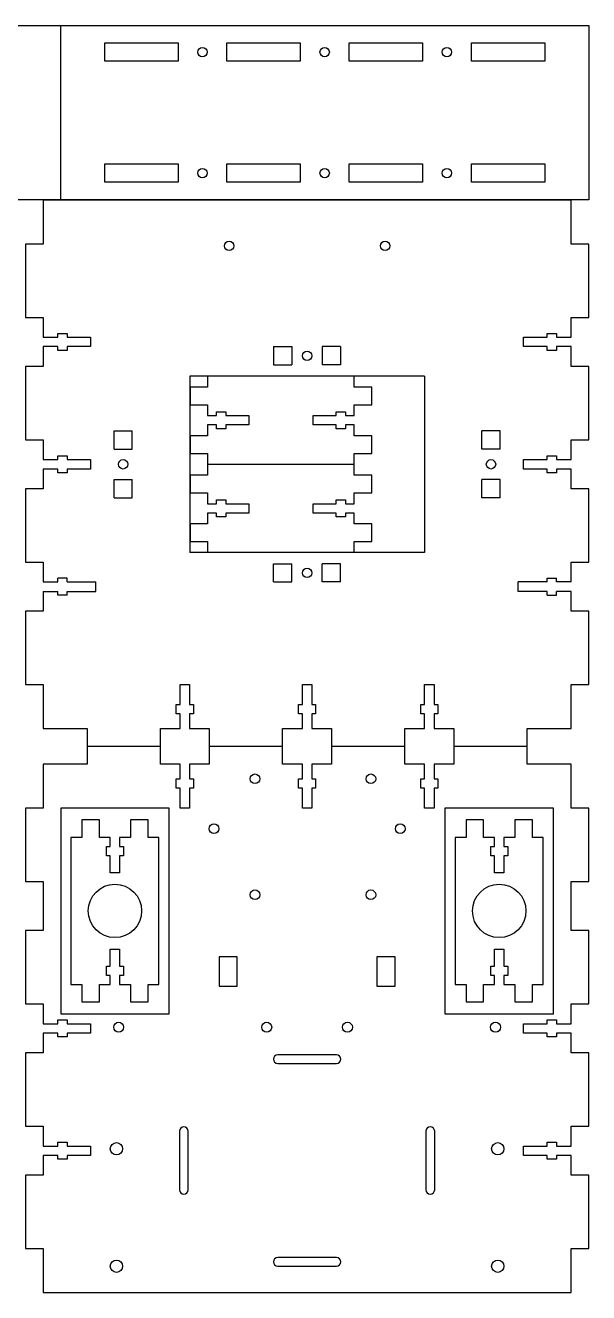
# Model space of a CAD drawing. Header units: millimetres. Extents: x -472 to 96, y -105 to 342.
# Drawn here: x -96 to 96, y -90 to 341.6 of the extents above; entities that cross this region are included whole.
import ezdxf

# ---------------------------------------------------------------- set-up
doc = ezdxf.new("R2010")
doc.units = ezdxf.units.MM

msp = doc.modelspace()

# ---------------------------------------------------------------- linework, layer by layer
at = {"color": 7, "linetype": 'Continuous', "lineweight": 25}
for p, q in [((-264.1, 341.6), (-84.1, 341.6)), ((-84.1, 341.6), (-84.1, 282.2)), ((-84, 341.6), (96, 341.6)), ((-84, 282.2), (-84, 341.6)), ((96, 341.6), (96, 282.2)), ((-69, 335.6), (-44, 335.6)), ((-69, 329.4), (-69, 335.6)), ((-44, 335.6), (-44, 329.4)), ((-27.33, 335.6), (-2.33, 335.6)), ((-27.33, 329.4), (-27.33, 335.6)), ((-2.33, 335.6), (-2.33, 329.4)), ((14.33, 335.6), (39.33, 335.6)), ((14.33, 329.4), (14.33, 335.6)), ((39.33, 335.6), (39.33, 329.4)), ((56, 335.6), (81, 335.6)), ((56, 329.4), (56, 335.6)), ((81, 335.6), (81, 329.4)), ((-44, 329.4), (-69, 329.4)), ((-2.33, 329.4), (-27.33, 329.4)), ((39.33, 329.4), (14.33, 329.4)), ((81, 329.4), (56, 329.4)), ((-69, 294.4), (-44, 294.4)), ((-69, 288.2), (-69, 294.4)), ((-44, 294.4), (-44, 288.2)), ((-27.33, 294.4), (-2.33, 294.4)), ((-27.33, 288.2), (-27.33, 294.4)), ((-2.33, 294.4), (-2.33, 288.2)), ((14.33, 294.4), (39.33, 294.4)), ((14.33, 288.2), (14.33, 294.4)), ((39.33, 294.4), (39.33, 288.2)), ((56, 288.2), (56, 294.4)), ((56, 294.4), (81, 294.4)), ((81, 294.4), (81, 288.2)), ((-44, 288.2), (-69, 288.2)), ((-2.33, 288.2), (-27.33, 288.2)), ((39.33, 288.2), (14.33, 288.2)), ((81, 288.2), (56, 288.2)), ((-84.1, 282.2), (-264.1, 282.2)), ((-90, 282.1), (-90, 267.1)), ((90, 282.1), (-90, 282.1)), ((96, 282.2), (-84, 282.2)), ((90, 267.1), (90, 282.1)), ((-96, 267.1), (-96, 242.1)), ((-90, 267.1), (-96, 267.1)), ((96, 267.1), (90, 267.1)), ((96, 242.1), (96, 267.1)), ((-96, 242.1), (-90, 242.1)), ((-90, 242.1), (-90, 235.37)), ((90, 242.1), (96, 242.1)), ((90, 235.37), (90, 242.1)), ((-90, 235.37), (-85, 235.37)), ((-85, 236.67), (-81.8, 236.67)), ((-85, 235.37), (-85, 236.67)), ((-81.8, 236.67), (-81.8, 235.37)), ((-81.8, 235.37), (-73.8, 235.37)), ((-73.8, 235.37), (-73.8, 232.17)), ((73.8, 235.37), (81.8, 235.37)), ((73.8, 232.17), (73.8, 235.37)), ((81.8, 236.67), (85, 236.67)), ((81.8, 235.37), (81.8, 236.67)), ((85, 236.67), (85, 235.37)), ((85, 235.37), (90, 235.37)), ((-90, 232.17), (-90, 225.43)), ((-85, 232.17), (-90, 232.17)), ((-85, 230.87), (-85, 232.17)), ((-81.8, 230.87), (-85, 230.87)), ((-81.8, 232.17), (-81.8, 230.87)), ((-73.8, 232.17), (-81.8, 232.17)), ((-11.4, 232.17), (-11.4, 225.97)), ((-11.4, 232.17), (-5.2, 232.17)), ((-5.2, 232.17), (-5.2, 225.97)), ((11.4, 232.17), (5.2, 232.17)), ((5.2, 232.17), (5.2, 225.97)), ((11.4, 232.17), (11.4, 225.97)), ((81.8, 232.17), (73.8, 232.17)), ((81.8, 230.87), (81.8, 232.17)), ((85, 230.87), (81.8, 230.87)), ((85, 232.17), (85, 230.87)), ((90, 232.17), (85, 232.17)), ((90, 225.43), (90, 232.17)), ((-96, 225.43), (-96, 200.43)), ((-90, 225.43), (-96, 225.43)), ((-11.4, 225.97), (-5.2, 225.97)), ((11.4, 225.97), (5.2, 225.97)), ((96, 225.43), (90, 225.43)), ((96, 200.43), (96, 225.43)), ((-40, 222.1), (-40, 162.1)), ((40, 222.1), (-40, 222.1)), ((-33.9, 222.1), (-33.9, 218.4)), ((16.1, 218.4), (16.1, 222.1)), ((40, 222.1), (40, 162.1)), ((-39.9, 218.4), (-39.9, 212.4)), ((-33.9, 218.4), (-39.9, 218.4)), ((22.1, 218.4), (16.1, 218.4)), ((22.1, 212.4), (22.1, 218.4)), ((-39.9, 212.4), (-33.9, 212.4)), ((-33.9, 212.4), (-33.9, 208.7)), ((16.1, 212.4), (22.1, 212.4)), ((16.1, 208.7), (16.1, 212.4)), ((-33.9, 208.7), (-30.9, 208.7)), ((-30.9, 210), (-27.7, 210)), ((-30.9, 208.7), (-30.9, 210)), ((-27.7, 210), (-27.7, 208.7)), ((-27.7, 208.7), (-19.9, 208.7)), ((-19.9, 208.7), (-19.9, 205.5)), ((2.1, 208.7), (9.9, 208.7)), ((2.1, 205.5), (2.1, 208.7)), ((9.9, 210), (13.1, 210)), ((9.9, 208.7), (9.9, 210)), ((13.1, 210), (13.1, 208.7)), ((13.1, 208.7), (16.1, 208.7)), ((-65.8, 203.5), (-59.6, 203.5)), ((-65.8, 197.3), (-65.8, 203.5)), ((-59.6, 197.3), (-59.6, 203.5)), ((-33.9, 205.5), (-33.9, 201.8)), ((-30.9, 205.5), (-33.9, 205.5)), ((-30.9, 204.2), (-30.9, 205.5)), ((-27.7, 204.2), (-30.9, 204.2)), ((-27.7, 205.5), (-27.7, 204.2)), ((-19.9, 205.5), (-27.7, 205.5)), ((9.9, 205.5), (2.1, 205.5)), ((9.9, 204.2), (9.9, 205.5)), ((13.1, 204.2), (9.9, 204.2)), ((13.1, 205.5), (13.1, 204.2)), ((16.1, 205.5), (13.1, 205.5)), ((16.1, 201.8), (16.1, 205.5)), ((59.6, 197.3), (59.6, 203.5)), ((65.8, 203.5), (59.6, 203.5)), ((65.8, 197.3), (65.8, 203.5)), ((-96, 200.43), (-90, 200.43)), ((-90, 200.43), (-90, 193.7)), ((-39.9, 201.8), (-39.9, 195.8)), ((-33.9, 201.8), (-39.9, 201.8)), ((22.1, 201.8), (16.1, 201.8)), ((22.1, 195.8), (22.1, 201.8)), ((90, 200.43), (96, 200.43)), ((90, 193.7), (90, 200.43)), ((-85, 195), (-81.8, 195)), ((-85, 193.7), (-85, 195)), ((-81.8, 195), (-81.8, 193.7)), ((-65.8, 197.3), (-59.6, 197.3)), ((-39.9, 195.8), (-33.9, 195.8)), ((-33.9, 195.8), (-33.9, 188.4)), ((16.1, 188.4), (16.1, 195.8)), ((16.1, 195.8), (22.1, 195.8)), ((65.8, 197.3), (59.6, 197.3)), ((81.8, 195), (85, 195)), ((81.8, 193.7), (81.8, 195)), ((85, 195), (85, 193.7)), ((-90, 193.7), (-85, 193.7)), ((-90, 190.5), (-90, 183.77)), ((-85, 190.5), (-90, 190.5)), ((-85, 189.2), (-85, 190.5)), ((-81.8, 193.7), (-73.8, 193.7)), ((-81.8, 190.5), (-81.8, 189.2)), ((-73.8, 190.5), (-81.8, 190.5)), ((-73.8, 193.7), (-73.8, 190.5)), ((-33.9, 192.1), (16.1, 192.1)), ((73.8, 193.7), (81.8, 193.7)), ((73.8, 190.5), (73.8, 193.7)), ((81.8, 190.5), (73.8, 190.5)), ((81.8, 189.2), (81.8, 190.5)), ((85, 193.7), (90, 193.7)), ((85, 190.5), (85, 189.2)), ((90, 190.5), (85, 190.5)), ((90, 183.77), (90, 190.5)), ((-81.8, 189.2), (-85, 189.2)), ((-65.8, 186.9), (-59.6, 186.9)), ((-65.8, 180.7), (-65.8, 186.9)), ((-59.6, 180.7), (-59.6, 186.9)), ((-39.9, 188.4), (-39.9, 182.4)), ((-33.9, 188.4), (-39.9, 188.4)), ((22.1, 188.4), (16.1, 188.4)), ((22.1, 182.4), (22.1, 188.4)), ((59.6, 180.7), (59.6, 186.9)), ((65.8, 186.9), (59.6, 186.9)), ((65.8, 180.7), (65.8, 186.9)), ((85, 189.2), (81.8, 189.2)), ((-96, 183.77), (-96, 158.77)), ((-90, 183.77), (-96, 183.77)), ((-39.9, 182.4), (-33.9, 182.4)), ((-33.9, 182.4), (-33.9, 178.7)), ((16.1, 182.4), (22.1, 182.4)), ((16.1, 178.7), (16.1, 182.4)), ((96, 183.77), (90, 183.77)), ((96, 158.77), (96, 183.77)), ((-65.8, 180.7), (-59.6, 180.7)), ((-33.9, 178.7), (-30.9, 178.7)), ((-30.9, 180), (-27.7, 180)), ((-30.9, 178.7), (-30.9, 180)), ((-27.7, 180), (-27.7, 178.7)), ((-27.7, 178.7), (-19.9, 178.7)), ((-19.9, 178.7), (-19.9, 175.5)), ((2.1, 178.7), (9.9, 178.7)), ((2.1, 175.5), (2.1, 178.7)), ((9.9, 180), (13.1, 180)), ((9.9, 178.7), (9.9, 180)), ((13.1, 180), (13.1, 178.7)), ((13.1, 178.7), (16.1, 178.7)), ((65.8, 180.7), (59.6, 180.7)), ((-33.9, 175.5), (-33.9, 171.8)), ((-30.9, 175.5), (-33.9, 175.5)), ((-30.9, 174.2), (-30.9, 175.5)), ((-27.7, 174.2), (-30.9, 174.2)), ((-27.7, 175.5), (-27.7, 174.2)), ((-19.9, 175.5), (-27.7, 175.5)), ((9.9, 175.5), (2.1, 175.5)), ((9.9, 174.2), (9.9, 175.5)), ((13.1, 174.2), (9.9, 174.2)), ((13.1, 175.5), (13.1, 174.2)), ((16.1, 175.5), (13.1, 175.5)), ((16.1, 171.8), (16.1, 175.5)), ((-39.9, 171.8), (-39.9, 165.8)), ((-33.9, 171.8), (-39.9, 171.8)), ((22.1, 171.8), (16.1, 171.8)), ((22.1, 165.8), (22.1, 171.8)), ((-39.9, 165.8), (-33.9, 165.8)), ((-33.9, 165.8), (-33.9, 162.1)), ((16.1, 162.1), (16.1, 165.8)), ((16.1, 165.8), (22.1, 165.8)), ((40, 162.1), (-40, 162.1)), ((-96, 158.77), (-90, 158.77)), ((-90, 158.77), (-90, 152.03)), ((-11.4, 158.23), (-5.2, 158.23)), ((-11.4, 152.03), (-11.4, 158.23)), ((-5.2, 152.03), (-5.2, 158.23)), ((11.4, 158.23), (5.2, 158.23)), ((5.2, 152.03), (5.2, 158.23)), ((11.4, 152.03), (11.4, 158.23)), ((90, 158.77), (96, 158.77)), ((90, 152.03), (90, 158.77)), ((-90, 152.03), (-85, 152.03)), ((-81.8, 153.33), (-85, 153.33)), ((-85, 152.03), (-85, 153.33)), ((-81.8, 152.03), (-81.8, 153.33)), ((-81.8, 152.03), (-72, 152.03)), ((-72, 148.83), (-72, 152.03)), ((-11.4, 152.03), (-5.2, 152.03)), ((11.4, 152.03), (5.2, 152.03)), ((81.8, 152.03), (72, 152.03)), ((72, 148.83), (72, 152.03)), ((81.8, 153.33), (85, 153.33)), ((81.8, 152.03), (81.8, 153.33)), ((85, 152.03), (85, 153.33)), ((90, 152.03), (85, 152.03)), ((-90, 148.83), (-90, 142.1)), ((-90, 148.83), (-85, 148.83)), ((-85, 147.53), (-85, 148.83)), ((-81.8, 147.53), (-85, 147.53)), ((-81.8, 147.53), (-81.8, 148.83)), ((-81.8, 148.83), (-72, 148.83)), ((81.8, 148.83), (72, 148.83)), ((81.8, 147.53), (81.8, 148.83)), ((81.8, 147.53), (85, 147.53)), ((85, 147.53), (85, 148.83)), ((90, 148.83), (85, 148.83)), ((90, 142.1), (90, 148.83)), ((-90, 142.1), (-96, 142.1)), ((-96, 142.1), (-96, 117.1)), ((96, 142.1), (90, 142.1)), ((96, 117.1), (96, 142.1)), ((-96, 117.1), (-90, 117.1)), ((-90, 117.1), (-90, 102.1)), ((-43.27, 117.1), (-40.07, 117.1)), ((-43.27, 110.3), (-43.27, 117.1)), ((-40.07, 117.1), (-40.07, 110.3)), ((-1.6, 117.1), (1.6, 117.1)), ((-1.6, 110.3), (-1.6, 117.1)), ((1.6, 117.1), (1.6, 110.3)), ((40.07, 117.1), (43.27, 117.1)), ((40.07, 110.3), (40.07, 117.1)), ((43.27, 117.1), (43.27, 110.3)), ((90, 117.1), (96, 117.1)), ((90, 102.1), (90, 117.1)), ((-44.57, 110.3), (-43.27, 110.3)), ((-44.57, 107.1), (-44.57, 110.3)), ((-40.07, 110.3), (-38.77, 110.3)), ((-38.77, 110.3), (-38.77, 107.1)), ((-2.9, 110.3), (-1.6, 110.3)), ((-2.9, 107.1), (-2.9, 110.3)), ((1.6, 110.3), (2.9, 110.3)), ((2.9, 110.3), (2.9, 107.1)), ((38.77, 110.3), (40.07, 110.3)), ((38.77, 107.1), (38.77, 110.3)), ((43.27, 110.3), (44.57, 110.3)), ((44.57, 110.3), (44.57, 107.1)), ((-43.27, 107.1), (-44.57, 107.1)), ((-43.27, 102.1), (-43.27, 107.1)), ((-40.07, 107.1), (-40.07, 102.1)), ((-38.77, 107.1), (-40.07, 107.1)), ((-1.6, 107.1), (-2.9, 107.1)), ((-1.6, 102.1), (-1.6, 107.1)), ((1.6, 107.1), (1.6, 102.1)), ((2.9, 107.1), (1.6, 107.1)), ((40.07, 107.1), (38.77, 107.1)), ((40.07, 102.1), (40.07, 107.1)), ((43.27, 107.1), (43.27, 102.1)), ((44.57, 107.1), (43.27, 107.1)), ((-90, 102.1), (-75, 102.1)), ((-75, 102.1), (-75, 96.1)), ((-50, 102.1), (-43.27, 102.1)), ((-50, 96.1), (-50, 102.1)), ((-40.07, 102.1), (-33.33, 102.1)), ((-33.33, 102.1), (-33.33, 96.1)), ((-8.33, 102.1), (-1.6, 102.1)), ((-8.33, 96.1), (-8.33, 102.1)), ((1.6, 102.1), (8.33, 102.1)), ((8.33, 102.1), (8.33, 96.1)), ((33.33, 102.1), (40.07, 102.1)), ((33.33, 96.1), (33.33, 102.1)), ((43.27, 102.1), (50, 102.1)), ((50, 102.1), (50, 96.1)), ((75, 102.1), (90, 102.1)), ((75, 96.1), (75, 102.1)), ((-75, 96.1), (-50, 96.1)), ((-75, 96), (-75, 90)), ((-50, 96), (-75, 96)), ((-50, 90), (-50, 96)), ((-33.33, 96.1), (-8.33, 96.1)), ((-33.33, 96), (-33.33, 90)), ((-8.33, 96), (-33.33, 96)), ((-8.33, 90), (-8.33, 96)), ((8.33, 96.1), (33.33, 96.1)), ((8.33, 96), (8.33, 90)), ((33.33, 96), (8.33, 96)), ((33.33, 90), (33.33, 96)), ((50, 96.1), (75, 96.1)), ((50, 96), (50, 90)), ((75, 96), (50, 96)), ((75, 90), (75, 96)), ((-90, 90), (-90, 75)), ((-75, 90), (-90, 90)), ((-43.27, 90), (-50, 90)), ((-43.27, 85), (-43.27, 90)), ((-40.07, 90), (-40.07, 85)), ((-33.33, 90), (-40.07, 90)), ((-1.6, 90), (-8.33, 90)), ((-1.6, 85), (-1.6, 90)), ((1.6, 90), (1.6, 85)), ((8.33, 90), (1.6, 90)), ((40.07, 90), (33.33, 90)), ((40.07, 85), (40.07, 90)), ((43.27, 90), (43.27, 85)), ((50, 90), (43.27, 90)), ((90, 90), (75, 90)), ((90, 75), (90, 90)), ((-44.57, 85), (-43.27, 85)), ((-44.57, 81.8), (-44.57, 85)), ((-40.07, 85), (-38.77, 85)), ((-38.77, 85), (-38.77, 81.8)), ((-2.9, 85), (-1.6, 85)), ((-2.9, 81.8), (-2.9, 85)), ((1.6, 85), (2.9, 85)), ((2.9, 85), (2.9, 81.8)), ((38.77, 85), (40.07, 85)), ((38.77, 81.8), (38.77, 85)), ((43.27, 85), (44.57, 85)), ((44.57, 85), (44.57, 81.8)), ((-43.27, 81.8), (-44.57, 81.8)), ((-43.27, 75), (-43.27, 81.8)), ((-40.07, 81.8), (-40.07, 75)), ((-38.77, 81.8), (-40.07, 81.8)), ((-1.6, 81.8), (-2.9, 81.8)), ((-1.6, 75), (-1.6, 81.8)), ((1.6, 81.8), (1.6, 75)), ((2.9, 81.8), (1.6, 81.8)), ((40.07, 81.8), (38.77, 81.8)), ((40.07, 75), (40.07, 81.8)), ((43.27, 81.8), (43.27, 75)), ((44.57, 81.8), (43.27, 81.8)), ((-96, 75), (-96, 50)), ((-90, 75), (-96, 75)), ((-84, 75), (-84, 5)), ((-47, 75), (-84, 75)), ((-47, 5), (-47, 75)), ((-40.07, 75), (-43.27, 75)), ((1.6, 75), (-1.6, 75)), ((43.27, 75), (40.07, 75)), ((84, 75), (47, 75)), ((47, 75), (47, 5)), ((84, 5), (84, 75)), ((96, 75), (90, 75)), ((96, 50), (96, 75)), ((-70.8, 71), (-76.8, 71)), ((-76.8, 71), (-76.8, 65)), ((-70.8, 65), (-70.8, 71)), ((-60.2, 71), (-60.2, 65)), ((-54.2, 71), (-60.2, 71)), ((-54.2, 65), (-54.2, 71)), ((54.2, 71), (54.2, 65)), ((60.2, 71), (54.2, 71)), ((60.2, 65), (60.2, 71)), ((70.8, 71), (70.8, 65)), ((76.8, 71), (70.8, 71)), ((76.8, 65), (76.8, 71)), ((-80.5, 65), (-80.5, 15)), ((-76.8, 65), (-80.5, 65)), ((-67.1, 65), (-70.8, 65)), ((-67.1, 62), (-67.1, 65)), ((-63.9, 65), (-63.9, 62)), ((-60.2, 65), (-63.9, 65)), ((-50.5, 65), (-54.2, 65)), ((-50.5, 15), (-50.5, 65)), ((50.5, 65), (50.5, 15)), ((54.2, 65), (50.5, 65)), ((63.9, 65), (60.2, 65)), ((63.9, 62), (63.9, 65)), ((67.1, 65), (67.1, 62)), ((70.8, 65), (67.1, 65)), ((80.5, 65), (76.8, 65)), ((80.5, 15), (80.5, 65)), ((-68.4, 62), (-67.1, 62)), ((-68.4, 58.8), (-68.4, 62)), ((-63.9, 62), (-62.6, 62)), ((-62.6, 62), (-62.6, 58.8)), ((62.6, 62), (63.9, 62)), ((62.6, 58.8), (62.6, 62)), ((67.1, 62), (68.4, 62)), ((68.4, 62), (68.4, 58.8)), ((-67.1, 58.8), (-68.4, 58.8)), ((-67.1, 53), (-67.1, 58.8)), ((-63.9, 58.8), (-63.9, 53)), ((-62.6, 58.8), (-63.9, 58.8)), ((63.9, 58.8), (62.6, 58.8)), ((63.9, 53), (63.9, 58.8)), ((67.1, 58.8), (67.1, 53)), ((68.4, 58.8), (67.1, 58.8)), ((-63.9, 53), (-67.1, 53)), ((67.1, 53), (63.9, 53)), ((-96, 50), (-90, 50)), ((-90, 50), (-90, 33.33)), ((90, 50), (96, 50)), ((90, 33.33), (90, 50)), ((-96, 33.33), (-96, 8.33)), ((-90, 33.33), (-96, 33.33)), ((96, 33.33), (90, 33.33)), ((96, 8.33), (96, 33.33)), ((-67.1, 27), (-63.9, 27)), ((-67.1, 21.2), (-67.1, 27)), ((-63.9, 27), (-63.9, 21.2)), ((63.9, 27), (67.1, 27)), ((63.9, 21.2), (63.9, 27)), ((67.1, 27), (67.1, 21.2)), ((-30, 24.4), (-30, 14.4)), ((-23.8, 24.4), (-30, 24.4)), ((-23.8, 14.4), (-23.8, 24.4)), ((30, 24.4), (23.8, 24.4)), ((23.8, 24.4), (23.8, 14.4)), ((30, 14.4), (30, 24.4)), ((-68.4, 21.2), (-67.1, 21.2)), ((-68.4, 18), (-68.4, 21.2)), ((-67.1, 18), (-68.4, 18)), ((-67.1, 15), (-67.1, 18)), ((-63.9, 21.2), (-62.6, 21.2)), ((-63.9, 18), (-63.9, 15)), ((-62.6, 18), (-63.9, 18)), ((-62.6, 21.2), (-62.6, 18)), ((62.6, 21.2), (63.9, 21.2)), ((62.6, 18), (62.6, 21.2)), ((63.9, 18), (62.6, 18)), ((63.9, 15), (63.9, 18)), ((67.1, 21.2), (68.4, 21.2)), ((67.1, 18), (67.1, 15)), ((68.4, 18), (67.1, 18)), ((68.4, 21.2), (68.4, 18)), ((-80.5, 15), (-76.8, 15)), ((-76.8, 15), (-76.8, 9)), ((-70.8, 15), (-67.1, 15)), ((-70.8, 9), (-70.8, 15)), ((-63.9, 15), (-60.2, 15)), ((-60.2, 15), (-60.2, 9)), ((-54.2, 9), (-54.2, 15)), ((-54.2, 15), (-50.5, 15)), ((-30, 14.4), (-23.8, 14.4)), ((23.8, 14.4), (30, 14.4)), ((50.5, 15), (54.2, 15)), ((54.2, 15), (54.2, 9)), ((60.2, 15), (63.9, 15)), ((60.2, 9), (60.2, 15)), ((67.1, 15), (70.8, 15)), ((70.8, 15), (70.8, 9)), ((76.8, 9), (76.8, 15)), ((76.8, 15), (80.5, 15)), ((-76.8, 9), (-70.8, 9)), ((-60.2, 9), (-54.2, 9)), ((54.2, 9), (60.2, 9)), ((70.8, 9), (76.8, 9)), ((-96, 8.33), (-90, 8.33)), ((-90, 8.33), (-90, 1.6)), ((-84, 5), (-47, 5)), ((47, 5), (84, 5)), ((90, 8.33), (96, 8.33)), ((90, 1.6), (90, 8.33)), ((-90, 1.6), (-85, 1.6)), ((-85, 2.9), (-81.8, 2.9)), ((-85, 1.6), (-85, 2.9)), ((-81.8, 2.9), (-81.8, 1.6)), ((-81.8, 1.6), (-73.8, 1.6)), ((-73.8, 1.6), (-73.8, -1.6)), ((73.8, 1.6), (81.8, 1.6)), ((73.8, -1.6), (73.8, 1.6)), ((81.8, 2.9), (85, 2.9)), ((81.8, 1.6), (81.8, 2.9)), ((85, 2.9), (85, 1.6)), ((85, 1.6), (90, 1.6)), ((-90, -1.6), (-90, -8.33)), ((-85, -1.6), (-90, -1.6)), ((-85, -2.9), (-85, -1.6)), ((-81.8, -2.9), (-85, -2.9)), ((-81.8, -1.6), (-81.8, -2.9)), ((-73.8, -1.6), (-81.8, -1.6)), ((81.8, -1.6), (73.8, -1.6)), ((81.8, -2.9), (81.8, -1.6)), ((85, -2.9), (81.8, -2.9)), ((85, -1.6), (85, -2.9)), ((90, -1.6), (85, -1.6)), ((90, -8.33), (90, -1.6)), ((-96, -8.33), (-96, -33.33)), ((-90, -8.33), (-96, -8.33)), ((96, -8.33), (90, -8.33)), ((96, -33.33), (96, -8.33)), ((10, -9), (-10, -9)), ((-10, -12), (10, -12)), ((-96, -33.33), (-90, -33.33)), ((-90, -33.33), (-90, -40.07)), ((90, -33.33), (96, -33.33)), ((90, -40.07), (90, -33.33)), ((-85, -38.77), (-81.8, -38.77)), ((-85, -40.07), (-85, -38.77)), ((-81.8, -38.77), (-81.8, -40.07)), ((-43.5, -35), (-43.5, -55)), ((-40.5, -55), (-40.5, -35)), ((40.5, -35), (40.5, -55)), ((43.5, -55), (43.5, -35)), ((81.8, -38.77), (85, -38.77)), ((81.8, -40.07), (81.8, -38.77)), ((85, -38.77), (85, -40.07)), ((-90, -40.07), (-85, -40.07)), ((-81.8, -40.07), (-73.8, -40.07)), ((-73.8, -40.07), (-73.8, -43.27)), ((73.8, -40.07), (81.8, -40.07)), ((73.8, -43.27), (73.8, -40.07)), ((85, -40.07), (90, -40.07)), ((-90, -43.27), (-90, -50)), ((-85, -43.27), (-90, -43.27)), ((-85, -44.57), (-85, -43.27)), ((-81.8, -44.57), (-85, -44.57)), ((-81.8, -43.27), (-81.8, -44.57)), ((-73.8, -43.27), (-81.8, -43.27)), ((81.8, -43.27), (73.8, -43.27)), ((81.8, -44.57), (81.8, -43.27)), ((85, -44.57), (81.8, -44.57)), ((85, -43.27), (85, -44.57)), ((90, -43.27), (85, -43.27)), ((90, -50), (90, -43.27)), ((-96, -50), (-96, -75)), ((-90, -50), (-96, -50)), ((96, -50), (90, -50)), ((96, -75), (96, -50)), ((-96, -75), (-90, -75)), ((-90, -75), (-90, -90)), ((90, -75), (96, -75)), ((90, -90), (90, -75)), ((10, -78), (-10, -78)), ((-10, -81), (10, -81)), ((-90, -90), (90, -90))]:
    msp.add_line(p, q, dxfattribs=at)
for centre, radius in [((-35.67, 332.5), 1.6), ((6, 332.5), 1.6), ((47.67, 332.5), 1.6), ((-35.67, 291.3), 1.6), ((6, 291.3), 1.6), ((47.67, 291.3), 1.6), ((-26.6, 266.5), 1.6), ((26.6, 266.5), 1.6), ((0, 229.07), 1.6), ((-62.7, 192.1), 1.6), ((62.7, 192.1), 1.6), ((0, 155.13), 1.6), ((-17.75, 85), 1.65), ((21.75, 85), 1.65), ((-31.75, 68), 1.65), ((31.75, 68), 1.65), ((-65.5, 40), 9.1), ((65.5, 40), 9.1), ((-17.75, 45.5), 1.65), ((21.75, 45.5), 1.65), ((-64.23, 0.4), 1.7), ((-13.77, 0.4), 1.7), ((13.77, 0.4), 1.7), ((64.23, 0.4), 1.7), ((-65, -41), 2.1), ((65, -41), 2.1), ((-65, -81), 2.1), ((65, -81), 2.1)]:
    msp.add_circle(centre, radius, dxfattribs=at)
for centre, start, end in [((-10, -10.5), 90, 270), ((10, -10.5), 270, 90), ((-42, -35), 0, 180), ((42, -35), 0, 180), ((-42, -55), 180, 0), ((42, -55), 180, 0), ((-10, -79.5), 90, 270), ((10, -79.5), 270, 90)]:
    msp.add_arc(centre, 1.5, start, end, dxfattribs=at)

doc.saveas('drawing.dxf')
